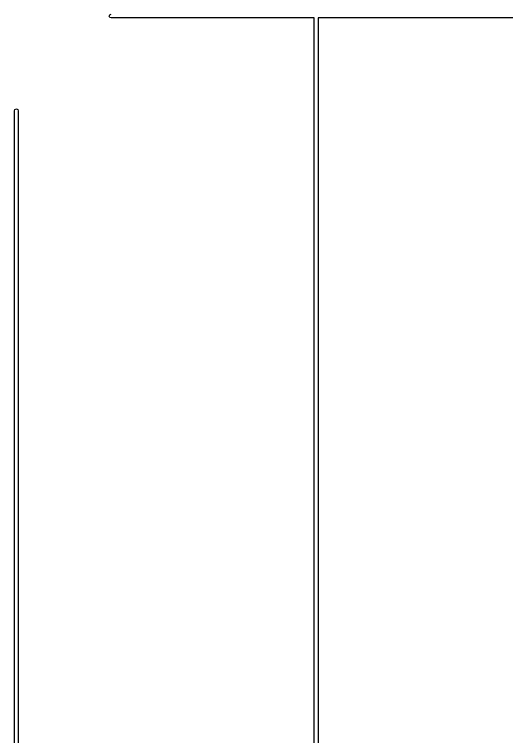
# Model space of a CAD drawing. Extents: x -3.77 to 3.77, y 0.07 to 7.77.
# Drawn here: x -1.341 to -0.727, y 5.597 to 6.498 of the extents above; entities that cross this region are included whole.
import ezdxf

# ---------------------------------------------------------------- set-up
doc = ezdxf.new("R2010")
doc.units = 0
doc.header["$MEASUREMENT"] = 0
doc.layers.add('BLACK', color=7, linetype='CONTINUOUS')

msp = doc.modelspace()

# ---------------------------------------------------------------- linework, layer by layer
at = {"layer": 'BLACK', "linetype": 'CONTINUOUS'}
for p, q in [((-1.22283, 6.49606), (-1.22214, 6.49773)), ((-1.22214, 6.49773), (-1.22047, 6.49843)), ((-1.22214, 6.49439), (-1.22283, 6.49606)), ((-1.22047, 6.4937), (-1.22214, 6.49439)), ((-0.966929, 6.4937), (-1.22047, 6.4937)), ((-0.966929, 5.00236), (-0.966929, 6.4937)), ((0.23622, 6.4937), (-0.962205, 6.4937)), ((-0.962205, 6.4937), (-0.962205, 5.00236)), ((-1.34094, 6.37795), (-1.34025, 6.37962)), ((-1.34025, 6.37962), (-1.33858, 6.38031)), ((-1.33858, 6.38031), (-1.33691, 6.37962)), ((-1.33691, 6.37962), (-1.33622, 6.37795)), ((-1.34094, 5.11811), (-1.34094, 6.37795)), ((-1.33622, 6.37795), (-1.33622, 5.11811))]:
    msp.add_line(p, q, dxfattribs=at)

doc.saveas('drawing.dxf')
